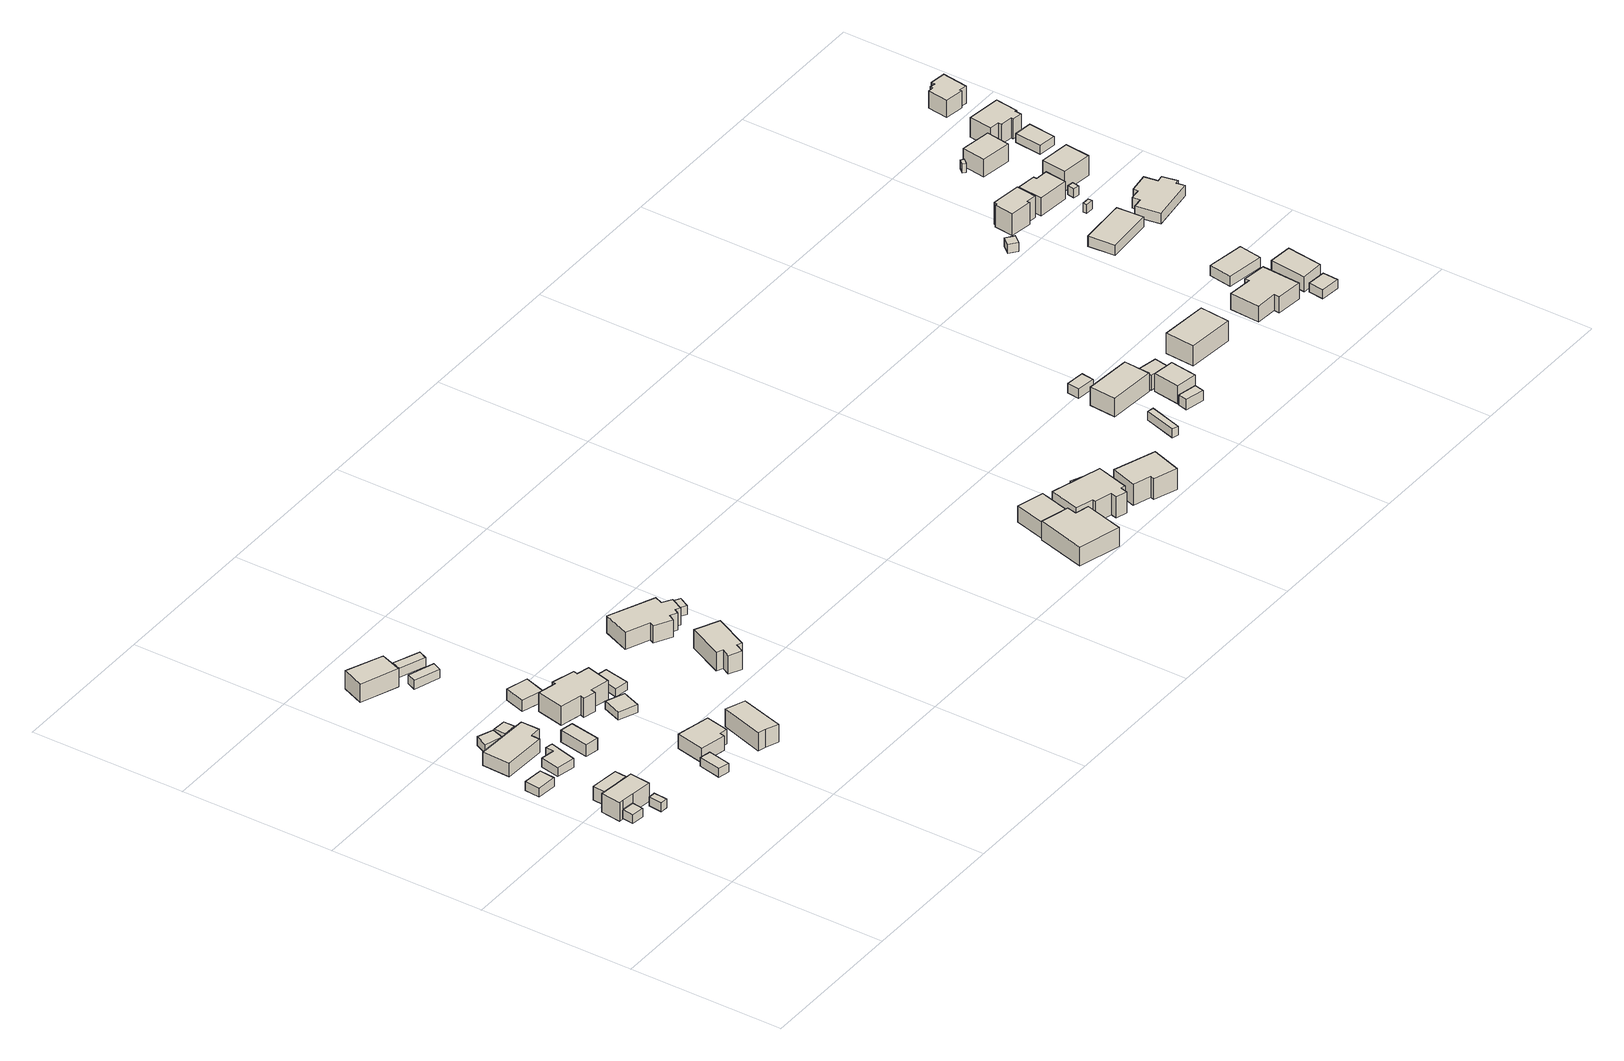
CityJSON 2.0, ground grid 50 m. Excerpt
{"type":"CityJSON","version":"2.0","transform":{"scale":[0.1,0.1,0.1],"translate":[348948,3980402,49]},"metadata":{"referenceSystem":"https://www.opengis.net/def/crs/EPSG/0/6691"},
"CityObjects":{
"building1":{"type":"Building","attributes":{"measuredHeight":3},"geometry":[{"type":"Solid","lod":"1","boundaries":[[[[0,1,2,3]],[[2,4,5,3]],[[1,6,4,2]],[[0,7,6,1]],[[3,5,7,0]],[[4,6,7,5]]]]}]},
"building2":{"type":"Building","attributes":{"measuredHeight":8.2},"geometry":[{"type":"Solid","lod":"1","boundaries":[[[[8,9,10,11,12,13]],[[12,14,15,13]],[[11,16,14,12]],[[10,17,16,11]],[[9,18,17,10]],[[8,19,18,9]],[[13,15,19,8]],[[14,16,17,18,19,15]]]]}]},
"building3":{"type":"Building","attributes":{"measuredHeight":3},"geometry":[{"type":"Solid","lod":"1","boundaries":[[[[20,21,22,23]],[[22,24,25,23]],[[21,26,24,22]],[[20,27,26,21]],[[23,25,27,20]],[[24,26,27,25]]]]}]},
"building4":{"type":"Building","attributes":{"measuredHeight":3},"geometry":[{"type":"Solid","lod":"1","boundaries":[[[[28,29,30,31]],[[30,32,33,31]],[[29,34,32,30]],[[28,35,34,29]],[[31,33,35,28]],[[32,34,35,33]]]]}]},
"building5":{"type":"Building","attributes":{"measuredHeight":5.8},"geometry":[{"type":"Solid","lod":"1","boundaries":[[[[36,37,38,39]],[[38,40,41,39]],[[37,42,40,38]],[[36,43,42,37]],[[39,41,43,36]],[[40,42,43,41]]]]}]},
"building6":{"type":"Building","attributes":{"measuredHeight":3},"geometry":[{"type":"Solid","lod":"1","boundaries":[[[[44,45,46,47,48,49]],[[48,50,51,49]],[[47,52,50,48]],[[46,53,52,47]],[[45,54,53,46]],[[44,55,54,45]],[[49,51,55,44]],[[50,52,53,54,55,51]]]]}]},
"building7":{"type":"Building","attributes":{"measuredHeight":5.4},"geometry":[{"type":"Solid","lod":"1","boundaries":[[[[56,57,58,59,60,61]],[[60,62,63,61]],[[59,64,62,60]],[[58,65,64,59]],[[57,66,65,58]],[[56,67,66,57]],[[61,63,67,56]],[[62,64,65,66,67,63]]]]}]},
"building8":{"type":"Building","attributes":{"measuredHeight":3},"geometry":[{"type":"Solid","lod":"1","boundaries":[[[[68,69,70,71]],[[70,72,73,71]],[[69,74,72,70]],[[68,75,74,69]],[[71,73,75,68]],[[72,74,75,73]]]]}]},
"building9":{"type":"Building","attributes":{"measuredHeight":3},"geometry":[{"type":"Solid","lod":"1","boundaries":[[[[76,77,78,79]],[[78,80,81,79]],[[77,82,80,78]],[[76,83,82,77]],[[79,81,83,76]],[[80,82,83,81]]]]}]},
"building10":{"type":"Building","attributes":{"measuredHeight":4.7},"geometry":[{"type":"Solid","lod":"1","boundaries":[[[[84,85,86,87]],[[86,88,89,87]],[[85,90,88,86]],[[84,91,90,85]],[[87,89,91,84]],[[88,90,91,89]]]]}]},
"building11":{"type":"Building","attributes":{"measuredHeight":3},"geometry":[{"type":"Solid","lod":"1","boundaries":[[[[92,93,94,95]],[[94,96,97,95]],[[93,98,96,94]],[[92,99,98,93]],[[95,97,99,92]],[[96,98,99,97]]]]}]},
"building12":{"type":"Building","attributes":{"measuredHeight":6.3},"geometry":[{"type":"Solid","lod":"1","boundaries":[[[[100,101,102,103]],[[102,104,105,103]],[[101,106,104,102]],[[100,107,106,101]],[[103,105,107,100]],[[104,106,107,105]]]]}]},
"building13":{"type":"Building","attributes":{"measuredHeight":6.9},"geometry":[{"type":"Solid","lod":"1","boundaries":[[[[108,109,110,111,112,113]],[[112,114,115,113]],[[111,116,114,112]],[[110,117,116,111]],[[109,118,117,110]],[[108,119,118,109]],[[113,115,119,108]],[[114,116,117,118,119,115]]]]}]},
"building14":{"type":"Building","attributes":{"measuredHeight":3},"geometry":[{"type":"Solid","lod":"1","boundaries":[[[[120,121,122,123]],[[122,124,125,123]],[[121,126,124,122]],[[120,127,126,121]],[[123,125,127,120]],[[124,126,127,125]]]]}]},
"building15":{"type":"Building","attributes":{"measuredHeight":3.8},"geometry":[{"type":"Solid","lod":"1","boundaries":[[[[128,129,130,131]],[[130,132,133,131]],[[129,134,132,130]],[[128,135,134,129]],[[131,133,135,128]],[[132,134,135,133]]]]}]},
"building16":{"type":"Building","attributes":{"measuredHeight":8.8},"geometry":[{"type":"Solid","lod":"1","boundaries":[[[[136,137,138,139,140,141,142,143,144,145,146,147]],[[146,148,149,147]],[[145,150,148,146]],[[144,151,150,145]],[[143,152,151,144]],[[142,153,152,143]],[[141,154,153,142]],[[140,155,154,141]],[[139,156,155,140]],[[138,157,156,139]],[[137,158,157,138]],[[136,159,158,137]],[[147,149,159,136]],[[148,150,151,152,153,154,155,156,157,158,159,149]]]]}]},
"building17":{"type":"Building","attributes":{"measuredHeight":3},"geometry":[{"type":"Solid","lod":"1","boundaries":[[[[160,161,162,163]],[[162,164,165,163]],[[161,166,164,162]],[[160,167,166,161]],[[163,165,167,160]],[[164,166,167,165]]]]}]},
"building18":{"type":"Building","attributes":{"measuredHeight":2.6},"geometry":[{"type":"Solid","lod":"1","boundaries":[[[[168,169,170,171]],[[170,172,173,171]],[[169,174,172,170]],[[168,175,174,169]],[[171,173,175,168]],[[172,174,175,173]]]]}]},
"building19":{"type":"Building","attributes":{"measuredHeight":7.8},"geometry":[{"type":"Solid","lod":"1","boundaries":[[[[176,177,178,179,180]],[[179,181,182,180]],[[178,183,181,179]],[[177,184,183,178]],[[176,185,184,177]],[[180,182,185,176]],[[181,183,184,185,182]]]]}]},
"building20":{"type":"Building","attributes":{"measuredHeight":2.7},"geometry":[{"type":"Solid","lod":"1","boundaries":[[[[186,187,188,189]],[[188,190,191,189]],[[187,192,190,188]],[[186,193,192,187]],[[189,191,193,186]],[[190,192,193,191]]]]}]},
"building21":{"type":"Building","attributes":{"measuredHeight":7.4},"geometry":[{"type":"Solid","lod":"1","boundaries":[[[[194,195,196,197,198,199,200,201]],[[200,202,203,201]],[[199,204,202,200]],[[198,205,204,199]],[[197,206,205,198]],[[196,207,206,197]],[[195,208,207,196]],[[194,209,208,195]],[[201,203,209,194]],[[202,204,205,206,207,208,209,203]]]]}]},
"building22":{"type":"Building","attributes":{"measuredHeight":8.4},"geometry":[{"type":"Solid","lod":"1","boundaries":[[[[210,211,212,213,214,215,216,217,218,219,220,221]],[[220,222,223,221]],[[219,224,222,220]],[[218,225,224,219]],[[217,226,225,218]],[[216,227,226,217]],[[215,228,227,216]],[[214,229,228,215]],[[213,230,229,214]],[[212,231,230,213]],[[211,232,231,212]],[[210,233,232,211]],[[221,223,233,210]],[[222,224,225,226,227,228,229,230,231,232,233,223]]]]}]},
"building23":{"type":"Building","attributes":{"measuredHeight":3},"geometry":[{"type":"Solid","lod":"1","boundaries":[[[[234,235,236,237]],[[236,238,239,237]],[[235,240,238,236]],[[234,241,240,235]],[[237,239,241,234]],[[238,240,241,239]]]]}]},
"building24":{"type":"Building","attributes":{"measuredHeight":9.8},"geometry":[{"type":"Solid","lod":"1","boundaries":[[[[242,243,244,245,246,247]],[[246,248,249,247]],[[245,250,248,246]],[[244,251,250,245]],[[243,252,251,244]],[[242,253,252,243]],[[247,249,253,242]],[[248,250,251,252,253,249]]]]}]},
"building25":{"type":"Building","attributes":{"measuredHeight":6.9},"geometry":[{"type":"Solid","lod":"1","boundaries":[[[[254,242,255,256]],[[255,257,258,256]],[[242,259,257,255]],[[254,260,259,242]],[[256,258,260,254]],[[257,259,260,258]]]]}]},
"building26":{"type":"Building","attributes":{"measuredHeight":8.1},"geometry":[{"type":"Solid","lod":"1","boundaries":[[[[261,262,263,264,265,266,267,268,269,270]],[[269,271,272,270]],[[268,273,271,269]],[[267,274,273,268]],[[266,275,274,267]],[[265,276,275,266]],[[264,277,276,265]],[[263,278,277,264]],[[262,279,278,263]],[[261,280,279,262]],[[270,272,280,261]],[[271,273,274,275,276,277,278,279,280,272]]]]}]},
"building27":{"type":"Building","attributes":{"measuredHeight":3},"geometry":[{"type":"Solid","lod":"1","boundaries":[[[[281,282,283,284]],[[283,285,286,284]],[[282,287,285,283]],[[281,288,287,282]],[[284,286,288,281]],[[285,287,288,286]]]]}]},
"building28":{"type":"Building","attributes":{"measuredHeight":7.9},"geometry":[{"type":"Solid","lod":"1","boundaries":[[[[289,290,291,292,293,294]],[[293,295,296,294]],[[292,297,295,293]],[[291,298,297,292]],[[290,299,298,291]],[[289,300,299,290]],[[294,296,300,289]],[[295,297,298,299,300,296]]]]}]},
"building29":{"type":"Building","attributes":{"measuredHeight":3},"geometry":[{"type":"Solid","lod":"1","boundaries":[[[[301,302,303,304]],[[303,305,306,304]],[[302,307,305,303]],[[301,308,307,302]],[[304,306,308,301]],[[305,307,308,306]]]]}]},
"building30":{"type":"Building","attributes":{"measuredHeight":3.6},"geometry":[{"type":"Solid","lod":"1","boundaries":[[[[309,310,311,312]],[[311,313,314,312]],[[310,315,313,311]],[[309,316,315,310]],[[312,314,316,309]],[[313,315,316,314]]]]}]},
"building31":{"type":"Building","attributes":{"measuredHeight":8.3},"geometry":[{"type":"Solid","lod":"1","boundaries":[[[[317,318,319,320]],[[319,321,322,320]],[[318,323,321,319]],[[317,324,323,318]],[[320,322,324,317]],[[321,323,324,322]]]]}]},
"building32":{"type":"Building","attributes":{"measuredHeight":4},"geometry":[{"type":"Solid","lod":"1","boundaries":[[[[325,326,327,328]],[[327,329,330,328]],[[326,331,329,327]],[[325,332,331,326]],[[328,330,332,325]],[[329,331,332,330]]]]}]},
"building33":{"type":"Building","attributes":{"measuredHeight":6.1},"geometry":[{"type":"Solid","lod":"1","boundaries":[[[[333,334,335,336]],[[335,337,338,336]],[[334,339,337,335]],[[333,340,339,334]],[[336,338,340,333]],[[337,339,340,338]]]]}]},
"building34":{"type":"Building","attributes":{"measuredHeight":5.1},"geometry":[{"type":"Solid","lod":"1","boundaries":[[[[341,342,343,344]],[[343,345,346,344]],[[342,347,345,343]],[[341,348,347,342]],[[344,346,348,341]],[[345,347,348,346]]]]}]},
"building35":{"type":"Building","attributes":{"measuredHeight":9.3},"geometry":[{"type":"Solid","lod":"1","boundaries":[[[[349,350,351,352]],[[351,353,354,352]],[[350,355,353,351]],[[349,356,355,350]],[[352,354,356,349]],[[353,355,356,354]]]]}]},
"building36":{"type":"Building","attributes":{"measuredHeight":7.7},"geometry":[{"type":"Solid","lod":"1","boundaries":[[[[357,358,359,360,361,362,363,364]],[[363,365,366,364]],[[362,367,365,363]],[[361,368,367,362]],[[360,369,368,361]],[[359,370,369,360]],[[358,371,370,359]],[[357,372,371,358]],[[364,366,372,357]],[[365,367,368,369,370,371,372,366]]]]}]},
"building37":{"type":"Building","attributes":{"measuredHeight":3},"geometry":[{"type":"Solid","lod":"1","boundaries":[[[[373,374,375,376]],[[375,377,378,376]],[[374,379,377,375]],[[373,380,379,374]],[[376,378,380,373]],[[377,379,380,378]]]]}]},
"building38":{"type":"Building","attributes":{"measuredHeight":3},"geometry":[{"type":"Solid","lod":"1","boundaries":[[[[381,382,383,384]],[[383,385,386,384]],[[382,387,385,383]],[[381,388,387,382]],[[384,386,388,381]],[[385,387,388,386]]]]}]},
"building39":{"type":"Building","attributes":{"measuredHeight":4.3},"geometry":[{"type":"Solid","lod":"1","boundaries":[[[[389,390,391,392]],[[391,393,394,392]],[[390,395,393,391]],[[389,396,395,390]],[[392,394,396,389]],[[393,395,396,394]]]]}]},
"building40":{"type":"Building","attributes":{"measuredHeight":8.3},"geometry":[{"type":"Solid","lod":"1","boundaries":[[[[397,398,399,400,401,402,403,404]],[[403,405,406,404]],[[402,407,405,403]],[[401,408,407,402]],[[400,409,408,401]],[[399,410,409,400]],[[398,411,410,399]],[[397,412,411,398]],[[404,406,412,397]],[[405,407,408,409,410,411,412,406]]]]}]},
"building41":{"type":"Building","attributes":{"measuredHeight":7.3},"geometry":[{"type":"Solid","lod":"1","boundaries":[[[[413,414,415,416]],[[415,417,418,416]],[[414,419,417,415]],[[413,420,419,414]],[[416,418,420,413]],[[417,419,420,418]]]]}]},
"building42":{"type":"Building","attributes":{"measuredHeight":4},"geometry":[{"type":"Solid","lod":"1","boundaries":[[[[421,422,423,424]],[[423,425,426,424]],[[422,427,425,423]],[[421,428,427,422]],[[424,426,428,421]],[[425,427,428,426]]]]}]},
"building43":{"type":"Building","attributes":{"measuredHeight":8.1},"geometry":[{"type":"Solid","lod":"1","boundaries":[[[[429,430,431,432,433,434]],[[433,435,436,434]],[[432,437,435,433]],[[431,438,437,432]],[[430,439,438,431]],[[429,440,439,430]],[[434,436,440,429]],[[435,437,438,439,440,436]]]]}]},
"building44":{"type":"Building","attributes":{"measuredHeight":3},"geometry":[{"type":"Solid","lod":"1","boundaries":[[[[441,442,443,444]],[[443,445,446,444]],[[442,447,445,443]],[[441,448,447,442]],[[444,446,448,441]],[[445,447,448,446]]]]}]},
"building45":{"type":"Building","attributes":{"measuredHeight":3},"geometry":[{"type":"Solid","lod":"1","boundaries":[[[[449,450,451,452]],[[451,453,454,452]],[[450,455,453,451]],[[449,456,455,450]],[[452,454,456,449]],[[453,455,456,454]]]]}]},
"building46":{"type":"Building","attributes":{"measuredHeight":3},"geometry":[{"type":"Solid","lod":"1","boundaries":[[[[457,458,459,460]],[[459,461,462,460]],[[458,463,461,459]],[[457,464,463,458]],[[460,462,464,457]],[[461,463,464,462]]]]}]},
"building47":{"type":"Building","attributes":{"measuredHeight":4.2},"geometry":[{"type":"Solid","lod":"1","boundaries":[[[[465,466,467,468,469,470,471,472,473,474,475,476]],[[475,477,478,476]],[[474,479,477,475]],[[473,480,479,474]],[[472,481,480,473]],[[471,482,481,472]],[[470,483,482,471]],[[469,484,483,470]],[[468,485,484,469]],[[467,486,485,468]],[[466,487,486,467]],[[465,488,487,466]],[[476,478,488,465]],[[477,479,480,481,482,483,484,485,486,487,488,478]]]]}]},
"building48":{"type":"Building","attributes":{"measuredHeight":7.6},"geometry":[{"type":"Solid","lod":"1","boundaries":[[[[489,490,491,492]],[[491,493,494,492]],[[490,495,493,491]],[[489,496,495,490]],[[492,494,496,489]],[[493,495,496,494]]]]}]},
"building49":{"type":"Building","attributes":{"measuredHeight":7.7},"geometry":[{"type":"Solid","lod":"1","boundaries":[[[[497,498,499,500]],[[499,501,502,500]],[[498,503,501,499]],[[497,504,503,498]],[[500,502,504,497]],[[501,503,504,502]]]]}]},
"building50":{"type":"Building","attributes":{"measuredHeight":3},"geometry":[{"type":"Solid","lod":"1","boundaries":[[[[505,506,507,508]],[[507,509,510,508]],[[506,511,509,507]],[[505,512,511,506]],[[508,510,512,505]],[[509,511,512,510]]]]}]},
"building51":{"type":"Building","attributes":{"measuredHeight":7.6},"geometry":[{"type":"Solid","lod":"1","boundaries":[[[[513,514,515,516,517,518,519,520,521,522]],[[521,523,524,522]],[[520,525,523,521]],[[519,526,525,520]],[[518,527,526,519]],[[517,528,527,518]],[[516,529,528,517]],[[515,530,529,516]],[[514,531,530,515]],[[513,532,531,514]],[[522,524,532,513]],[[523,525,526,527,528,529,530,531,532,524]]]]}]},
"building52":{"type":"Building","attributes":{"measuredHeight":7.6},"geometry":[{"type":"Solid","lod":"1","boundaries":[[[[533,534,535,536,537,538,539,540,541,542]],[[541,543,544,542]],[[540,545,543,541]],[[539,546,545,540]],[[538,547,546,539]],[[537,548,547,538]],[[536,549,548,537]],[[535,550,549,536]],[[534,551,550,535]],[[533,552,551,534]],[[542,544,552,533]],[[543,545,546,547,548,549,550,551,552,544]]]]}]}
},
"vertices":[
[92,395,26],[87,358,26],[46,364,26],[51,400,26],[46,364,56],[51,400,56],[87,358,56],[92,395,56],
[168,453,24],[160,386,24],[92,395,24],[51,400,24],[37,402,24],[45,467,24],[37,402,87],[45,467,87],[51,400,87],[92,395,87],[160,386,87],[168,453,87],
[72,691,28],[67,641,28],[2,647,28],[7,697,28],[2,647,58],[7,697,58],[67,641,58],[72,691,58],
[168,374,23],[164,331,23],[140,332,23],[145,376,23],[140,332,53],[145,376,53],[164,331,53],[168,374,53],
[168,468,25],[75,477,25],[79,519,25],[172,508,25],[79,519,71],[172,508,71],[75,477,71],[168,468,71],
[167,712,30],[170,739,30],[194,734,30],[170,645,30],[109,658,30],[122,720,30],[109,658,60],[122,720,60],[170,645,60],[194,734,60],[170,739,60],[167,712,60],
[213,849,32],[212,789,32],[175,789,32],[174,761,32],[31,766,32],[35,857,32],[31,766,77],[35,857,77],[174,761,77],[175,789,77],[212,789,77],[213,849,77],
[149,900,37],[135,860,37],[79,879,37],[98,919,37],[79,879,67],[98,919,67],[135,860,67],[149,900,67],
[200,899,35],[200,863,35],[155,864,35],[156,902,35],[155,864,65],[156,902,65],[200,863,65],[200,899,65],
[233,646,29],[251,743,29],[294,735,29],[277,638,29],[294,735,69],[277,638,69],[251,743,69],[233,646,69],
[421,360,18],[406,287,18],[370,296,18],[385,368,18],[370,296,48],[385,368,48],[406,287,48],[421,360,48],
[217,1314,50],[191,1245,50],[70,1291,50],[100,1362,50],[70,1291,112],[100,1362,112],[191,1245,112],[217,1314,112],
[510,364,21],[485,369,21],[481,353,21],[397,371,21],[417,463,21],[526,439,21],[417,463,70],[526,439,70],[397,371,70],[481,353,70],[485,369,70],[510,364,70],
[304,1203,49],[290,1174,49],[206,1202,49],[219,1232,49],[206,1202,79],[219,1232,79],[290,1174,79],[304,1203,79],
[394,953,36],[372,886,36],[302,907,36],[323,973,36],[302,907,74],[323,973,74],[372,886,74],[394,953,74],
[468,847,34],[465,833,34],[506,823,34],[485,744,34],[423,758,34],[418,741,34],[377,752,34],[382,766,34],[311,782,34],[331,871,34],[391,857,34],[394,868,34],[391,857,98],[394,868,98],[331,871,98],[311,782,98],[382,766,98],[377,752,98],[418,741,98],[423,758,98],[485,744,98],[506,823,98],[465,833,98],[468,847,98],
[325,1264,51],[311,1236,51],[228,1267,51],[240,1298,51],[228,1267,81],[240,1298,81],[311,1236,81],[325,1264,81],
[507,703,32],[483,643,32],[422,667,32],[446,727,32],[422,667,58],[446,727,58],[483,643,58],[507,703,58],
[562,271,15],[537,278,15],[582,418,15],[644,394,15],[604,254,15],[644,394,76],[604,254,76],[582,418,76],[537,278,76],[562,271,76],
[566,805,36],[550,724,36],[504,731,36],[525,813,36],[504,731,63],[525,813,63],[550,724,63],[566,805,63],
[776,539,29],[790,566,29],[770,576,29],[824,688,29],[901,651,29],[847,540,29],[831,549,29],[816,519,29],[831,549,92],[816,519,92],[847,540,92],[901,651,92],[824,688,92],[770,576,92],[790,566,92],[776,539,92],
[883,854,41],[873,829,41],[902,811,41],[881,769,41],[866,778,41],[856,763,41],[834,774,41],[823,755,41],[768,785,41],[775,799,41],[699,832,41],[736,918,41],[699,832,99],[736,918,99],[775,799,99],[768,785,99],[823,755,99],[834,774,99],[856,763,99],[866,778,99],[881,769,99],[902,811,99],[873,829,99],[883,854,99],
[955,819,38],[936,785,38],[915,797,38],[934,831,38],[915,797,68],[934,831,68],[936,785,68],[955,819,68],
[1912,174,2],[1904,143,2],[1950,131,2],[1915,4,2],[1776,42,2],[1819,199,2],[1776,42,66],[1819,199,66],[1915,4,66],[1950,131,66],[1904,143,66],[1912,174,66],
[1940,277,2],[1824,199,2],[1852,301,2],[1824,199,57],[1852,301,57],[1912,174,57],[1940,277,57],
[2106,199,3],[2076,94,3],[2062,98,3],[2056,75,3],[2020,85,3],[2025,105,3],[1968,121,3],[1970,131,3],[1914,147,3],[1942,246,3],[1914,147,75],[1942,246,75],[1970,131,75],[1968,121,75],[2025,105,75],[2020,85,75],[2056,75,75],[2062,98,75],[2076,94,75],[2106,199,75],
[2091,245,7],[2075,212,7],[2039,230,7],[2055,263,7],[2039,230,37],[2055,263,37],[2075,212,37],[2091,245,37],
[2260,118,2],[2227,22,2],[2151,49,2],[2155,61,2],[2096,81,2],[2125,165,2],[2096,81,73],[2125,165,73],[2155,61,73],[2151,49,73],[2227,22,73],[2260,118,73],
[2475,270,1],[2443,165,1],[2423,171,1],[2454,275,1],[2423,171,31],[2454,275,31],[2443,165,31],[2475,270,31],
[2480,474,12],[2419,481,12],[2424,522,12],[2485,515,12],[2424,522,44],[2485,515,44],[2419,481,44],[2480,474,44],
[2567,427,9],[2560,341,9],[2407,352,9],[2414,439,9],[2407,352,71],[2414,439,71],[2560,341,71],[2567,427,71],
[2558,241,4],[2620,228,4],[2613,197,4],[2551,211,4],[2613,197,39],[2551,211,39],[2620,228,39],[2558,241,39],
[2643,322,5],[2630,235,5],[2560,246,5],[2573,332,5],[2560,246,66],[2573,332,66],[2630,235,66],[2643,322,66],
[2639,374,9],[2630,327,9],[2567,340,9],[2576,386,9],[2567,340,59],[2576,386,59],[2630,327,59],[2639,374,59],
[2890,391,8],[2881,294,8],[2729,308,8],[2736,404,8],[2729,308,77],[2736,404,77],[2881,294,77],[2890,391,77],
[3088,365,8],[3088,380,8],[3164,370,8],[3156,244,8],[3070,252,8],[3072,271,8],[3002,275,8],[3009,373,8],[3002,275,62],[3009,373,62],[3072,271,62],[3070,252,62],[3156,244,62],[3164,370,62],[3088,380,62],[3088,365,62],
[2909,1025,25],[2888,999,25],[2863,1019,25],[2884,1045,25],[2863,1019,55],[2884,1045,55],[2888,999,55],[2909,1025,55],
[3259,233,9],[3256,183,9],[3192,189,9],[3198,239,9],[3192,189,39],[3198,239,39],[3256,183,39],[3259,233,39],
[3107,508,10],[3228,489,10],[3216,414,10],[3095,433,10],[3216,414,45],[3095,433,45],[3228,489,45],[3107,508,45],
[3045,1051,25],[3012,1055,25],[3010,1046,25],[2939,1055,25],[2947,1118,25],[2954,1117,25],[2956,1128,25],[3053,1116,25],[2956,1128,99],[3053,1116,99],[2954,1117,99],[2947,1118,99],[2939,1055,99],[3010,1046,99],[3012,1055,99],[3045,1051,99],
[3191,250,9],[3204,369,9],[3279,362,9],[3264,246,9],[3279,362,60],[3264,246,60],[3204,369,60],[3191,250,60],
[3193,788,11],[3037,778,11],[3031,865,11],[3187,875,11],[3031,865,46],[3187,875,46],[3037,778,46],[3193,788,46],
[3165,1032,24],[3062,1042,24],[3070,1123,24],[3133,1116,24],[3132,1105,24],[3173,1101,24],[3132,1105,85],[3173,1101,85],[3133,1116,85],[3070,1123,85],[3062,1042,85],[3165,1032,85],
[3178,964,15],[3178,951,15],[3153,951,15],[3153,964,15],[3153,951,45],[3153,964,45],[3178,951,45],[3178,964,45],
[3210,1037,22],[3206,1014,22],[3186,1017,22],[3190,1040,22],[3186,1017,52],[3190,1040,52],[3206,1014,52],[3210,1037,52],
[3130,1345,25],[3116,1329,25],[3107,1337,25],[3121,1352,25],[3107,1337,55],[3121,1352,55],[3116,1329,55],[3130,1345,55],
[3353,897,7],[3360,853,7],[3382,857,7],[3392,807,7],[3379,805,7],[3384,779,7],[3237,760,7],[3224,839,7],[3257,843,7],[3253,868,7],[3289,872,7],[3289,888,7],[3289,872,43],[3289,888,43],[3253,868,43],[3257,843,43],[3224,839,43],[3237,760,43],[3384,779,43],[3379,805,43],[3392,807,43],[3382,857,43],[3360,853,43],[3353,897,43],
[3223,1261,25],[3124,1276,25],[3135,1353,25],[3235,1338,25],[3135,1353,85],[3235,1338,85],[3124,1276,85],[3223,1261,85],
[3298,1044,21],[3199,1056,21],[3209,1137,21],[3307,1125,21],[3209,1137,88],[3307,1125,88],[3199,1056,88],[3298,1044,88],
[3373,1291,21],[3363,1203,21],[3305,1210,21],[3315,1298,21],[3305,1210,51],[3315,1298,51],[3363,1203,51],[3373,1291,51],
[3262,1415,23],[3372,1401,23],[3362,1327,23],[3357,1328,23],[3355,1308,23],[3322,1312,23],[3323,1319,23],[3283,1324,23],[3284,1336,23],[3252,1340,23],[3284,1336,90],[3252,1340,90],[3283,1324,90],[3323,1319,90],[3322,1312,90],[3355,1308,90],[3357,1328,90],[3362,1327,90],[3372,1401,90],[3262,1415,90],
[3389,1515,22],[3365,1519,22],[3364,1512,22],[3303,1521,22],[3312,1588,22],[3329,1586,22],[3331,1595,22],[3349,1592,22],[3350,1604,22],[3401,1597,22],[3350,1604,81],[3401,1597,81],[3349,1592,81],[3331,1595,81],[3329,1586,81],[3312,1588,81],[3303,1521,81],[3364,1512,81],[3365,1519,81],[3389,1515,81]
]}
